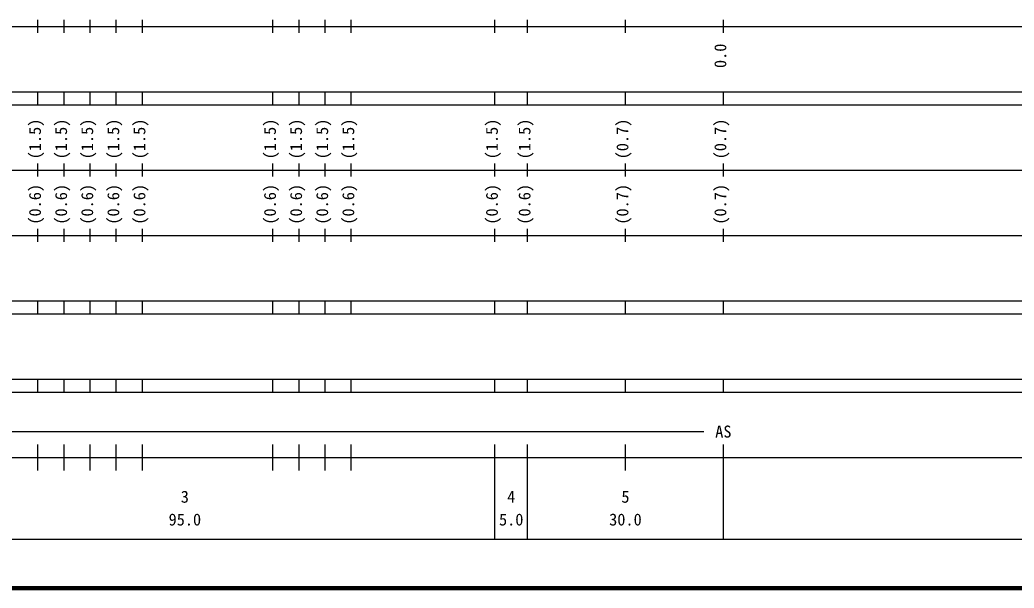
# Model space of a CAD drawing. Units: millimetres on the paper, enlarged 1000 times. Extents: x 40000 to 680000, y 20000 to 380000.
# Drawn here: x 290226 to 442548, y 20000 to 107000 of the extents above; entities that cross this region are included whole.
import ezdxf
from ezdxf.enums import TextEntityAlignment as Align

# ---------------------------------------------------------------- set-up
doc = ezdxf.new("R2010")
doc.units = ezdxf.units.MM
doc.header["$LTSCALE"] = 1000
doc.layers.add('M-TTL', color=2, linetype='Continuous', lineweight=140)
doc.layers.add('M-TTL-BAND', color=7, linetype='Continuous', lineweight=25)
doc.styles.add('ＭＳ ゴシック', font='')
doc.styles.get('ＭＳ ゴシック').set_extended_font_data('MS Gothic')

msp = doc.modelspace()

# ---------------------------------------------------------------- linework, layer by layer
at = {"layer": 'M-TTL'}
msp.add_line((40000, 20000), (680000, 20000), dxfattribs=at)
at = {"layer": 'M-TTL-BAND'}
for p, q in [((293000, 105000), (293000, 107000)), ((297000, 105000), (297000, 107000)), ((301000, 105000), (301000, 107000)), ((305000, 105000), (305000, 107000)), ((309000, 105000), (309000, 107000)), ((329000, 105000), (329000, 107000)), ((333000, 105000), (333000, 107000)), ((337000, 105000), (337000, 107000)), ((341000, 105000), (341000, 107000)), ((363000, 105000), (363000, 107000)), ((368000, 105000), (368000, 107000)), ((383000, 105000), (383000, 107000)), ((398000, 105000), (398000, 107000)), ((46000, 106000), (579000, 106000)), ((40000, 96000), (579000, 96000)), ((293000, 94000), (293000, 96000)), ((297000, 94000), (297000, 96000)), ((301000, 94000), (301000, 96000)), ((305000, 94000), (305000, 96000)), ((309000, 94000), (309000, 96000)), ((329000, 94000), (329000, 96000)), ((333000, 94000), (333000, 96000)), ((337000, 94000), (337000, 96000)), ((341000, 94000), (341000, 96000)), ((363000, 94000), (363000, 96000)), ((368000, 94000), (368000, 96000)), ((383000, 94000), (383000, 96000)), ((398000, 94000), (398000, 96000)), ((40000, 94000), (579000, 94000)), ((49000, 84000), (579000, 84000)), ((293000, 83000), (293000, 85000)), ((297000, 83000), (297000, 85000)), ((301000, 83000), (301000, 85000)), ((305000, 83000), (305000, 85000)), ((309000, 83000), (309000, 85000)), ((329000, 83000), (329000, 85000)), ((333000, 83000), (333000, 85000)), ((337000, 83000), (337000, 85000)), ((341000, 83000), (341000, 85000)), ((363000, 83000), (363000, 85000)), ((368000, 83000), (368000, 85000)), ((383000, 83000), (383000, 85000)), ((398000, 83000), (398000, 85000)), ((293000, 73000), (293000, 75000)), ((297000, 73000), (297000, 75000)), ((301000, 73000), (301000, 75000)), ((305000, 73000), (305000, 75000)), ((309000, 73000), (309000, 75000)), ((329000, 73000), (329000, 75000)), ((333000, 73000), (333000, 75000)), ((337000, 73000), (337000, 75000)), ((341000, 73000), (341000, 75000)), ((363000, 73000), (363000, 75000)), ((368000, 73000), (368000, 75000)), ((383000, 73000), (383000, 75000)), ((398000, 73000), (398000, 75000)), ((40000, 74000), (579000, 74000)), ((40000, 64000), (579000, 64000)), ((293000, 62000), (293000, 64000)), ((297000, 62000), (297000, 64000)), ((301000, 62000), (301000, 64000)), ((305000, 62000), (305000, 64000)), ((309000, 62000), (309000, 64000)), ((329000, 62000), (329000, 64000)), ((333000, 62000), (333000, 64000)), ((337000, 62000), (337000, 64000)), ((341000, 62000), (341000, 64000)), ((363000, 62000), (363000, 64000)), ((368000, 62000), (368000, 64000)), ((383000, 62000), (383000, 64000)), ((398000, 62000), (398000, 64000)), ((40000, 62000), (579000, 62000)), ((40000, 52000), (579000, 52000)), ((293000, 50000), (293000, 52000)), ((297000, 50000), (297000, 52000)), ((301000, 50000), (301000, 52000)), ((305000, 50000), (305000, 52000)), ((309000, 50000), (309000, 52000)), ((329000, 50000), (329000, 52000)), ((333000, 50000), (333000, 52000)), ((337000, 50000), (337000, 52000)), ((341000, 50000), (341000, 52000)), ((363000, 50000), (363000, 52000)), ((368000, 50000), (368000, 52000)), ((383000, 50000), (383000, 52000)), ((398000, 50000), (398000, 52000)), ((40000, 50000), (579000, 50000)), ((71000, 44000), (395000, 44000)), ((293000, 38000), (293000, 42000)), ((297000, 38000), (297000, 42000)), ((301000, 38000), (301000, 42000)), ((305000, 38000), (305000, 42000)), ((309000, 38000), (309000, 42000)), ((329000, 38000), (329000, 42000)), ((333000, 38000), (333000, 42000)), ((337000, 38000), (337000, 42000)), ((341000, 38000), (341000, 42000)), ((363000, 27500), (363000, 42000)), ((368000, 27500), (368000, 42000)), ((383000, 38000), (383000, 42000)), ((398000, 27500), (398000, 42000)), ((40000, 40000), (579000, 40000)), ((68000, 27500), (579000, 27500))]:
    msp.add_line(p, q, dxfattribs=at)

# ---------------------------------------------------------------- texts
at = {"layer": 'M-TTL-BAND', "style": 'ＭＳ ゴシック'}
for s, p in [('0.0', (399000, 101500)), ('(1.5)', (294000, 88764)), ('(1.5)', (298000, 88764)), ('(1.5)', (302000, 88764)), ('(1.5)', (306000, 88764)), ('(1.5)', (310000, 88764)), ('(1.5)', (330000, 88764)), ('(1.5)', (334000, 88764)), ('(1.5)', (338000, 88764)), ('(1.5)', (342000, 88764)), ('(1.5)', (364000, 88764)), ('(1.5)', (369000, 88764)), ('(0.7)', (384000, 88764)), ('(0.7)', (399000, 88764)), ('(0.6)', (294000, 78764)), ('(0.6)', (298000, 78764)), ('(0.6)', (302000, 78764)), ('(0.6)', (306000, 78764)), ('(0.6)', (310000, 78764)), ('(0.6)', (330000, 78764)), ('(0.6)', (334000, 78764)), ('(0.6)', (338000, 78764)), ('(0.6)', (342000, 78764)), ('(0.6)', (364000, 78764)), ('(0.6)', (369000, 78764)), ('(0.7)', (384000, 78764)), ('(0.7)', (399000, 78764))]:
    msp.add_text(s, height=1833, rotation=90, dxfattribs=at).set_placement(p, align=Align.BOTTOM_CENTER)
for s, p in [('AS', (398000, 42500)), ('3', (315500, 32523)), ('4', (365500, 32523)), ('5', (383000, 32523)), ('95.0', (315500, 29033)), ('5.0', (365500, 29033)), ('30.0', (383000, 29033))]:
    msp.add_text(s, height=1833, dxfattribs=at).set_placement(p, align=Align.BOTTOM_CENTER)

doc.saveas('drawing.dxf')
